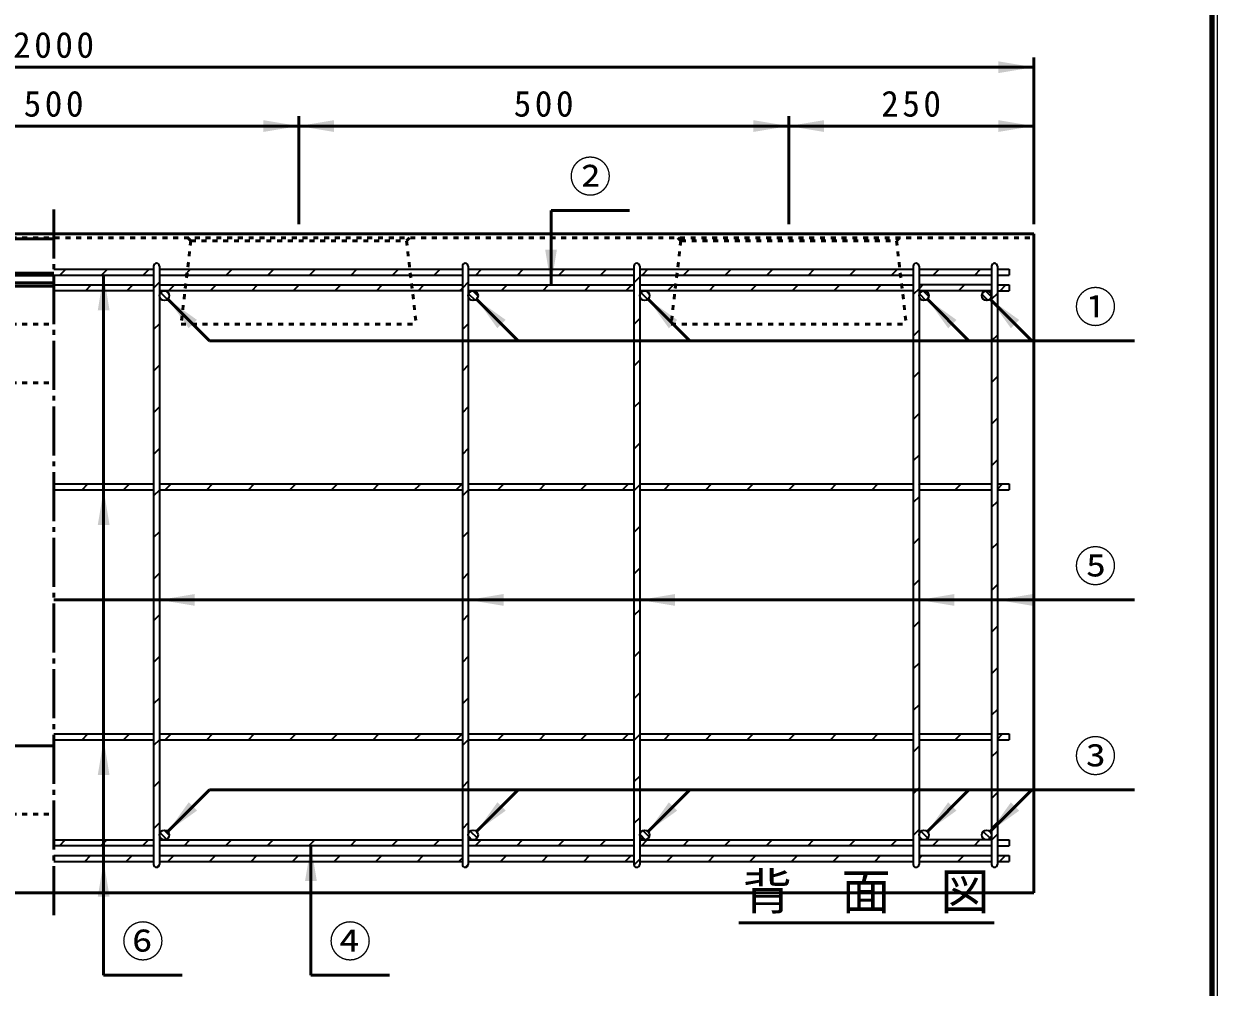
# Model space of a CAD drawing. Units: millimetres, scale not verified. Extents: x 100 to 4105, y 100 to 2870.
# Drawn here: x 2887 to 4105, y 791 to 1773 of the extents above; entities that cross this region are included whole.
import ezdxf
from ezdxf.enums import TextEntityAlignment as Align

# ---------------------------------------------------------------- set-up
doc = ezdxf.new("R2010")
doc.units = ezdxf.units.MM
doc.header["$LTSCALE"] = 5
doc.linetypes.add('USER1', pattern=[2.2, 1, -1.2])
doc.linetypes.add('USER3', pattern=[13.4, 10, -1.2, 1, -1.2])
doc.layers.add('V-nasSTD', color=7, linetype='Continuous', lineweight=50)
doc.styles.add('ＭＳ ゴシック', font='')
doc.styles.get('ＭＳ ゴシック').set_extended_font_data('MS Gothic')

msp = doc.modelspace()

# ---------------------------------------------------------------- hatches: boundary and pattern name
at = {"layer": 'V-nasSTD'}
for points in [[(3881.814, 1722.963), (3917.814, 1728.963), (3881.814, 1734.963)], [(3131.814, 1662.963), (3167.814, 1668.963), (3131.814, 1674.963)], [(3203.814, 1674.963), (3167.814, 1668.963), (3203.814, 1662.963)], [(3631.814, 1662.963), (3667.814, 1668.963), (3631.814, 1674.963)], [(3703.814, 1674.963), (3667.814, 1668.963), (3703.814, 1662.963)], [(3881.814, 1662.963), (3917.814, 1668.963), (3881.814, 1674.963)], [(3431.314, 1542.963), (3425.314, 1506.963), (3419.314, 1542.963)], [(2974.814, 1480.963), (2968.814, 1516.963), (2962.814, 1480.963)], [(3055.562, 1462.729), (3034.349, 1492.427), (3064.048, 1471.214)], [(3370.562, 1462.729), (3349.349, 1492.427), (3379.048, 1471.214)], [(3545.562, 1462.729), (3524.349, 1492.427), (3554.048, 1471.214)], [(3830.562, 1462.729), (3809.349, 1492.427), (3839.048, 1471.214)], [(3894.562, 1462.729), (3873.349, 1492.427), (3903.048, 1471.214)], [(2974.814, 1261.963), (2968.814, 1297.963), (2962.814, 1261.963)], [(3061.814, 1191.63), (3025.814, 1185.63), (3061.814, 1179.63)], [(3376.814, 1191.63), (3340.814, 1185.63), (3376.814, 1179.63)], [(3551.814, 1191.63), (3515.814, 1185.63), (3551.814, 1179.63)], [(3836.814, 1191.63), (3800.814, 1185.63), (3836.814, 1179.63)], [(3916.814, 1191.63), (3880.814, 1185.63), (3916.814, 1179.63)], [(2974.814, 1006.963), (2968.814, 1042.963), (2962.814, 1006.963)], [(3055.562, 979.197), (3034.349, 949.498), (3064.048, 970.712)], [(3370.562, 979.197), (3349.349, 949.498), (3379.048, 970.712)], [(3545.562, 979.197), (3524.349, 949.498), (3554.048, 970.712)], [(3830.562, 979.197), (3809.349, 949.498), (3839.048, 970.712)], [(3894.562, 979.197), (3873.349, 949.498), (3903.048, 970.712)], [(3186.314, 898.963), (3180.314, 934.963), (3174.314, 898.963)], [(2974.814, 882.963), (2968.814, 918.963), (2962.814, 882.963)]]:
    msp.add_hatch(color=256, dxfattribs=at).paths.add_polyline_path(points)

# ---------------------------------------------------------------- linework, layer by layer
at = {"layer": 'V-nasSTD', "lineweight": 100}
msp.add_line((4100, 105), (4100, 2865), dxfattribs=at)
at = {"layer": 'V-nasSTD'}
for p, q in [((3917.814, 1568.963), (3917.814, 1738.963)), ((1917.814, 1728.963), (3917.814, 1728.963)), ((2667.814, 1668.963), (3167.814, 1668.963)), ((3167.814, 1568.963), (3167.814, 1678.963)), ((3167.814, 1668.963), (3667.814, 1668.963)), ((3667.814, 1568.963), (3667.814, 1678.963)), ((3667.814, 1668.963), (3917.814, 1668.963)), ((3425.314, 1582.963), (3425.314, 1506.963)), ((3425.314, 1582.963), (3505.314, 1582.963)), ((1917.814, 1558.963), (3917.814, 1558.963)), ((3917.814, 1558.963), (3917.814, 886.963)), ((1917.814, 1553.963), (2917.814, 1553.963)), ((1917.814, 1518.978), (2917.814, 1518.978)), ((1917.814, 1516.963), (2917.814, 1516.963)), ((2968.814, 802.963), (2968.814, 1516.963)), ((1917.814, 1508.963), (2917.814, 1508.963)), ((1917.814, 1505.605), (2917.814, 1505.605)), ((3076.776, 1450.001), (3034.349, 1492.427)), ((3391.776, 1450.001), (3349.349, 1492.427)), ((3566.776, 1450.001), (3524.349, 1492.427)), ((3851.776, 1450.001), (3809.349, 1492.427)), ((3915.776, 1450.001), (3873.349, 1492.427)), ((4020.814, 1450.001), (3076.776, 1450.001)), ((4020.814, 1185.63), (2917.814, 1185.63)), ((2037.814, 1036.963), (2917.814, 1036.963)), ((3076.776, 991.925), (3034.349, 949.498)), ((4020.814, 991.925), (3076.776, 991.925)), ((3391.776, 991.925), (3349.349, 949.498)), ((3566.776, 991.925), (3524.349, 949.498)), ((3851.776, 991.925), (3809.349, 949.498)), ((3915.776, 991.925), (3873.349, 949.498)), ((3180.314, 802.963), (3180.314, 934.963)), ((1917.814, 886.963), (3917.814, 886.963)), ((3877.624, 856.426), (3616.817, 856.426)), ((2968.814, 802.963), (3048.814, 802.963)), ((3180.314, 802.963), (3260.314, 802.963))]:
    msp.add_line(p, q, dxfattribs=at)
at = {"layer": 'V-nasSTD', "linetype": 'USER3'}
msp.add_line((2917.814, 1583.963), (2917.814, 861.963), dxfattribs=at)
at = {"layer": 'V-nasSTD', "linetype": 'USER1'}
for p, q in [((1917.814, 1554.963), (3917.814, 1554.963)), ((3057.814, 1551.963), (3047.814, 1466.963)), ((3057.814, 1551.963), (3054.814, 1554.963)), ((3057.814, 1551.963), (3277.814, 1551.963)), ((3277.814, 1551.963), (3280.814, 1554.963)), ((3277.814, 1551.963), (3287.814, 1466.963)), ((3557.814, 1551.963), (3547.814, 1466.963)), ((3557.814, 1551.963), (3554.814, 1554.963)), ((3557.814, 1551.963), (3777.814, 1551.963)), ((3777.814, 1551.963), (3780.814, 1554.963)), ((3777.814, 1551.963), (3787.814, 1466.963)), ((1917.814, 1466.963), (2917.814, 1466.963)), ((3047.814, 1466.963), (3287.814, 1466.963)), ((3547.814, 1466.963), (3787.814, 1466.963)), ((1917.814, 1406.963), (2917.814, 1406.963)), ((1917.814, 966.963), (2917.814, 966.963))]:
    msp.add_line(p, q, dxfattribs=at)
at = {"layer": 'V-nasSTD', "lineweight": 35}
for p, q in [((2917.814, 1522.963), (3019.814, 1522.963)), ((2924.247, 1516.963), (2930.247, 1522.963)), ((2966.673, 1516.963), (2972.673, 1522.963)), ((3009.099, 1516.963), (3015.099, 1522.963)), ((3019.814, 1525.963), (3019.814, 915.963)), ((3025.814, 1525.963), (3025.814, 915.963)), ((3025.814, 1522.963), (3334.814, 1522.963)), ((3051.526, 1516.963), (3057.526, 1522.963)), ((3093.952, 1516.963), (3099.952, 1522.963)), ((3136.379, 1516.963), (3142.379, 1522.963)), ((3178.805, 1516.963), (3184.805, 1522.963)), ((3221.231, 1516.963), (3227.231, 1522.963)), ((3263.658, 1516.963), (3269.658, 1522.963)), ((3306.084, 1516.963), (3312.084, 1522.963)), ((3334.814, 1525.963), (3334.814, 915.963)), ((3340.814, 1525.963), (3340.814, 915.963)), ((3340.814, 1522.963), (3509.814, 1522.963)), ((3348.511, 1516.963), (3354.511, 1522.963)), ((3390.937, 1516.963), (3396.937, 1522.963)), ((3433.364, 1516.963), (3439.364, 1522.963)), ((3475.79, 1516.963), (3481.79, 1522.963)), ((3509.814, 1525.963), (3509.814, 915.963)), ((3515.814, 1525.963), (3515.814, 915.963)), ((3515.814, 1522.963), (3794.814, 1522.963)), ((3524.216, 1522.963), (3518.216, 1516.963)), ((3566.643, 1522.963), (3560.643, 1516.963)), ((3603.069, 1516.963), (3609.069, 1522.963)), ((3645.496, 1516.963), (3651.496, 1522.963)), ((3687.922, 1516.963), (3693.922, 1522.963)), ((3730.348, 1516.963), (3736.348, 1522.963)), ((3772.775, 1516.963), (3778.775, 1522.963)), ((3794.814, 1525.963), (3794.814, 915.963)), ((3800.814, 1525.963), (3800.814, 915.963)), ((3800.814, 1522.963), (3874.814, 1522.963)), ((3815.201, 1516.963), (3821.201, 1522.963)), ((3857.628, 1516.963), (3863.628, 1522.963)), ((3874.814, 1525.963), (3874.814, 915.963)), ((3880.814, 1525.963), (3880.814, 915.963)), ((3880.814, 1522.963), (3892.814, 1522.963)), ((3892.814, 1522.963), (3892.814, 1516.963)), ((2917.814, 1516.963), (3019.814, 1516.963)), ((3025.814, 1516.963), (3334.814, 1516.963)), ((3340.814, 1516.963), (3509.814, 1516.963)), ((3515.814, 1515.06), (3509.814, 1509.06)), ((3515.814, 1516.963), (3794.814, 1516.963)), ((3800.814, 1516.963), (3874.814, 1516.963)), ((3880.814, 1516.963), (3892.814, 1516.963)), ((2917.814, 1506.963), (3019.814, 1506.963)), ((3019.814, 1500.963), (2917.814, 1500.963)), ((2950.173, 1500.963), (2956.173, 1506.963)), ((2992.599, 1500.963), (2998.599, 1506.963)), ((3025.814, 1509.766), (3019.814, 1503.766)), ((3025.814, 1506.963), (3334.814, 1506.963)), ((3334.814, 1500.963), (3025.814, 1500.963)), ((3026.901, 1499.076), (3033.927, 1492.051)), ((3032.317, 1500.731), (3035.582, 1497.467)), ((3041.026, 1506.963), (3035.026, 1500.963)), ((3077.452, 1500.963), (3083.452, 1506.963)), ((3119.879, 1500.963), (3125.879, 1506.963)), ((3162.305, 1500.963), (3168.305, 1506.963)), ((3204.731, 1500.963), (3210.731, 1506.963)), ((3247.158, 1500.963), (3253.158, 1506.963)), ((3289.584, 1500.963), (3295.584, 1506.963)), ((3332.011, 1500.963), (3334.814, 1503.766)), ((3340.814, 1509.766), (3334.814, 1503.766)), ((3340.814, 1506.963), (3509.814, 1506.963)), ((3509.814, 1500.963), (3340.814, 1500.963)), ((3341.243, 1497.989), (3347.84, 1491.392)), ((3345.36, 1500.942), (3350.793, 1495.51)), ((3374.437, 1500.963), (3380.437, 1506.963)), ((3416.864, 1500.963), (3422.864, 1506.963)), ((3459.29, 1500.963), (3465.29, 1506.963)), ((3501.716, 1500.963), (3507.716, 1506.963)), ((3515.814, 1506.963), (3794.814, 1506.963)), ((3794.814, 1500.963), (3515.814, 1500.963)), ((3516.915, 1499.093), (3523.944, 1492.064)), ((3522.363, 1500.717), (3525.568, 1497.512)), ((3544.143, 1500.963), (3550.143, 1506.963)), ((3586.569, 1500.963), (3592.569, 1506.963)), ((3628.996, 1500.963), (3634.996, 1506.963)), ((3671.422, 1500.963), (3677.422, 1506.963)), ((3713.848, 1500.963), (3719.848, 1506.963)), ((3756.275, 1500.963), (3762.275, 1506.963)), ((3800.814, 1503.075), (3794.814, 1497.075)), ((3874.814, 1506.963), (3800.814, 1506.963)), ((3804.701, 1506.963), (3800.814, 1503.075)), ((3874.814, 1500.963), (3800.814, 1500.963)), ((3801.132, 1497.719), (3807.57, 1491.281)), ((3805.022, 1500.9), (3810.751, 1495.172)), ((3841.128, 1500.963), (3847.128, 1506.963)), ((3868.72, 1500.842), (3874.693, 1494.869)), ((3880.814, 1498.223), (3874.814, 1492.223)), ((3880.814, 1506.963), (3892.814, 1506.963)), ((3880.814, 1500.963), (3892.814, 1500.963)), ((3883.554, 1500.963), (3889.554, 1506.963)), ((3892.814, 1506.963), (3892.814, 1500.963)), ((3865.04, 1497.451), (3871.301, 1491.189)), ((3025.814, 1467.339), (3019.814, 1461.339)), ((3340.814, 1467.339), (3334.814, 1461.339)), ((3515.814, 1472.634), (3509.814, 1466.634)), ((3800.814, 1460.649), (3794.814, 1454.649)), ((3880.814, 1455.796), (3874.814, 1449.796)), ((3025.814, 1424.913), (3019.814, 1418.913)), ((3340.814, 1424.913), (3334.814, 1418.913)), ((3515.814, 1430.207), (3509.814, 1424.207)), ((3800.814, 1418.223), (3794.814, 1412.223)), ((3880.814, 1413.37), (3874.814, 1407.37)), ((3025.814, 1382.487), (3019.814, 1376.487)), ((3340.814, 1382.487), (3334.814, 1376.487)), ((3515.814, 1387.781), (3509.814, 1381.781)), ((3800.814, 1375.796), (3794.814, 1369.796)), ((3880.814, 1370.943), (3874.814, 1364.943)), ((3025.814, 1340.06), (3019.814, 1334.06)), ((3340.814, 1340.06), (3334.814, 1334.06)), ((3515.814, 1345.355), (3509.814, 1339.355)), ((3800.814, 1333.37), (3794.814, 1327.37)), ((3880.814, 1328.517), (3874.814, 1322.517)), ((2917.814, 1303.963), (3019.814, 1303.963)), ((2946.731, 1297.963), (2952.731, 1303.963)), ((2989.158, 1297.963), (2995.158, 1303.963)), ((3025.814, 1303.963), (3334.814, 1303.963)), ((3037.584, 1303.963), (3031.584, 1297.963)), ((3074.011, 1297.963), (3080.011, 1303.963)), ((3116.437, 1297.963), (3122.437, 1303.963)), ((3158.864, 1297.963), (3164.864, 1303.963)), ((3201.29, 1297.963), (3207.29, 1303.963)), ((3243.716, 1297.963), (3249.716, 1303.963)), ((3292.143, 1303.963), (3290.926, 1302.746)), ((3328.569, 1297.963), (3334.569, 1303.963)), ((3340.814, 1303.963), (3509.814, 1303.963)), ((3370.996, 1297.963), (3376.996, 1303.963)), ((3413.422, 1297.963), (3419.422, 1303.963)), ((3455.848, 1297.963), (3461.848, 1303.963)), ((3498.275, 1297.963), (3504.275, 1303.963)), ((3515.814, 1302.928), (3509.814, 1296.928)), ((3515.814, 1303.963), (3794.814, 1303.963)), ((3546.701, 1303.963), (3540.701, 1297.963)), ((3583.128, 1297.963), (3589.128, 1303.963)), ((3625.554, 1297.963), (3631.554, 1303.963)), ((3667.98, 1297.963), (3673.98, 1303.963)), ((3710.407, 1297.963), (3716.407, 1303.963)), ((3752.833, 1297.963), (3758.833, 1303.963)), ((3800.814, 1303.963), (3874.814, 1303.963)), ((3800.814, 1303.517), (3801.26, 1303.963)), ((3837.686, 1297.963), (3843.686, 1303.963)), ((3880.814, 1303.963), (3892.814, 1303.963)), ((3880.814, 1298.664), (3886.112, 1303.963)), ((3892.814, 1303.963), (3892.814, 1297.963)), ((2917.814, 1297.963), (3019.814, 1297.963)), ((3025.814, 1297.634), (3019.814, 1291.634)), ((3025.814, 1297.963), (3334.814, 1297.963)), ((3286.143, 1297.963), (3290.926, 1302.746)), ((3340.814, 1297.634), (3334.814, 1291.634)), ((3340.814, 1297.963), (3509.814, 1297.963)), ((3515.814, 1297.963), (3794.814, 1297.963)), ((3800.814, 1290.943), (3794.814, 1284.943)), ((3800.814, 1297.963), (3874.814, 1297.963)), ((3880.814, 1297.963), (3892.814, 1297.963)), ((3874.814, 1280.09), (3880.814, 1286.09)), ((3025.814, 1255.207), (3019.814, 1249.207)), ((3340.814, 1255.207), (3334.814, 1249.207)), ((3515.814, 1260.502), (3509.814, 1254.502)), ((3800.814, 1248.517), (3794.814, 1242.517)), ((3880.814, 1243.664), (3874.814, 1237.664)), ((3515.814, 1218.075), (3509.814, 1212.075)), ((3025.814, 1212.781), (3019.814, 1206.781)), ((3340.814, 1212.781), (3334.814, 1206.781)), ((3800.814, 1206.09), (3794.814, 1200.09)), ((3874.814, 1195.238), (3880.814, 1201.238)), ((3025.814, 1170.355), (3019.814, 1164.355)), ((3340.814, 1170.355), (3334.814, 1164.355)), ((3515.814, 1175.649), (3509.814, 1169.649)), ((3800.814, 1163.664), (3794.814, 1157.664)), ((3880.814, 1158.811), (3874.814, 1152.811)), ((3515.814, 1133.223), (3509.814, 1127.223)), ((3025.814, 1127.928), (3019.814, 1121.928)), ((3340.814, 1127.928), (3334.814, 1121.928)), ((3800.814, 1121.238), (3794.814, 1115.238)), ((3874.814, 1110.385), (3880.814, 1116.385)), ((3025.814, 1085.502), (3019.814, 1079.502)), ((3340.814, 1085.502), (3334.814, 1079.502)), ((3515.814, 1090.796), (3509.814, 1084.796)), ((3800.814, 1078.811), (3794.814, 1072.811)), ((3880.814, 1073.958), (3874.814, 1067.958)), ((2917.814, 1048.963), (3019.814, 1048.963)), ((2946.731, 1042.963), (2952.731, 1048.963)), ((2989.158, 1042.963), (2995.158, 1048.963)), ((3025.814, 1048.963), (3334.814, 1048.963)), ((3037.584, 1048.963), (3031.584, 1042.963)), ((3074.011, 1042.963), (3080.011, 1048.963)), ((3116.437, 1042.963), (3122.437, 1048.963)), ((3158.864, 1042.963), (3164.864, 1048.963)), ((3201.29, 1042.963), (3207.29, 1048.963)), ((3243.716, 1042.963), (3249.716, 1048.963)), ((3286.143, 1042.963), (3290.926, 1047.746)), ((3292.143, 1048.963), (3290.926, 1047.746)), ((3328.569, 1042.963), (3334.569, 1048.963)), ((3340.814, 1048.963), (3509.814, 1048.963)), ((3370.996, 1042.963), (3376.996, 1048.963)), ((3413.422, 1042.963), (3419.422, 1048.963)), ((3455.848, 1042.963), (3461.848, 1048.963)), ((3498.275, 1042.963), (3504.275, 1048.963)), ((3515.814, 1048.37), (3509.814, 1042.37)), ((3515.814, 1048.963), (3794.814, 1048.963)), ((3546.701, 1048.963), (3540.701, 1042.963)), ((3583.128, 1042.963), (3589.128, 1048.963)), ((3625.554, 1042.963), (3631.554, 1048.963)), ((3667.98, 1042.963), (3673.98, 1048.963)), ((3710.407, 1042.963), (3716.407, 1048.963)), ((3752.833, 1042.963), (3758.833, 1048.963)), ((3800.814, 1048.963), (3874.814, 1048.963)), ((3800.814, 1048.517), (3801.26, 1048.963)), ((3837.686, 1042.963), (3843.686, 1048.963)), ((3880.814, 1048.963), (3892.814, 1048.963)), ((3880.814, 1043.664), (3886.112, 1048.963)), ((3892.814, 1048.963), (3892.814, 1042.963)), ((2917.814, 1042.963), (3019.814, 1042.963)), ((3025.814, 1043.075), (3019.814, 1037.075)), ((3025.814, 1042.963), (3334.814, 1042.963)), ((3340.814, 1043.075), (3334.814, 1037.075)), ((3340.814, 1042.963), (3509.814, 1042.963)), ((3515.814, 1042.963), (3794.814, 1042.963)), ((3800.814, 1036.385), (3794.814, 1030.385)), ((3800.814, 1042.963), (3874.814, 1042.963)), ((3880.814, 1042.963), (3892.814, 1042.963)), ((3874.814, 1025.532), (3880.814, 1031.532)), ((3025.814, 1000.649), (3019.814, 994.649)), ((3340.814, 1000.649), (3334.814, 994.649)), ((3515.814, 1005.943), (3509.814, 999.943)), ((3800.814, 993.958), (3794.814, 987.958)), ((3880.814, 989.106), (3874.814, 983.106)), ((3515.814, 963.517), (3509.814, 957.517)), ((3025.814, 958.223), (3019.814, 952.223)), ((3030.662, 950.961), (3035.811, 945.811)), ((3340.814, 958.223), (3334.814, 952.223)), ((3342.798, 949.951), (3349.802, 942.947)), ((3518.931, 950.595), (3525.446, 944.08)), ((3800.814, 951.532), (3794.814, 945.532)), ((3802.587, 949.782), (3809.633, 942.736)), ((3874.814, 952.811), (3880.814, 958.811)), ((2917.814, 940.963), (3019.814, 940.963)), ((2923.584, 934.963), (2929.584, 940.963)), ((2966.011, 934.963), (2972.011, 940.963)), ((3008.437, 934.963), (3014.437, 940.963)), ((3025.814, 940.963), (3334.814, 940.963)), ((3026.345, 948.206), (3033.057, 941.494)), ((3050.864, 934.963), (3056.864, 940.963)), ((3093.29, 934.963), (3099.29, 940.963)), ((3135.716, 934.963), (3141.716, 940.963)), ((3178.143, 934.963), (3184.143, 940.963)), ((3220.569, 934.963), (3226.569, 940.963)), ((3262.996, 934.963), (3268.996, 940.963)), ((3305.422, 934.963), (3311.422, 940.963)), ((3340.814, 940.963), (3509.814, 940.963)), ((3340.975, 944.703), (3344.554, 941.124)), ((3347.848, 934.963), (3353.848, 940.963)), ((3390.275, 934.963), (3396.275, 940.963)), ((3432.701, 934.963), (3438.701, 940.963)), ((3475.128, 934.963), (3481.128, 940.963)), ((3515.814, 940.963), (3794.814, 940.963)), ((3515.854, 946.601), (3521.451, 941.004)), ((3517.554, 934.963), (3523.554, 940.963)), ((3559.98, 934.963), (3565.98, 940.963)), ((3602.407, 934.963), (3608.407, 940.963)), ((3644.833, 934.963), (3650.833, 940.963)), ((3687.26, 934.963), (3693.26, 940.963)), ((3729.686, 934.963), (3735.686, 940.963)), ((3772.112, 934.963), (3778.112, 940.963)), ((3874.814, 940.963), (3800.814, 940.963)), ((3801.158, 944.14), (3803.991, 941.307)), ((3814.539, 934.963), (3820.539, 940.963)), ((3856.965, 934.963), (3862.965, 940.963)), ((3865.496, 943.441), (3867.292, 941.645)), ((3866.396, 949.612), (3873.463, 942.545)), ((3874.814, 940.679), (3880.814, 946.679)), ((3880.814, 940.963), (3892.814, 940.963)), ((3892.814, 940.963), (3892.814, 934.963)), ((3019.814, 934.963), (2917.814, 934.963)), ((3334.814, 934.963), (3025.814, 934.963)), ((3509.814, 934.963), (3340.814, 934.963)), ((3794.814, 934.963), (3515.814, 934.963)), ((3874.814, 934.963), (3800.814, 934.963)), ((3880.814, 934.963), (3892.814, 934.963)), ((2917.814, 924.963), (3019.814, 924.963)), ((2917.814, 918.963), (3019.814, 918.963)), ((2949.511, 918.963), (2955.511, 924.963)), ((2991.937, 918.963), (2997.937, 924.963)), ((3025.814, 915.796), (3022.985, 912.968)), ((3025.814, 924.963), (3334.814, 924.963)), ((3025.814, 918.963), (3334.814, 918.963)), ((3040.364, 924.963), (3034.364, 918.963)), ((3076.79, 918.963), (3082.79, 924.963)), ((3119.216, 918.963), (3125.216, 924.963)), ((3161.643, 918.963), (3167.643, 924.963)), ((3204.069, 918.963), (3210.069, 924.963)), ((3246.496, 918.963), (3252.496, 924.963)), ((3288.922, 918.963), (3294.922, 924.963)), ((3331.348, 918.963), (3334.814, 922.428)), ((3340.814, 915.796), (3337.985, 912.968)), ((3340.814, 924.963), (3509.814, 924.963)), ((3340.814, 918.963), (3509.814, 918.963)), ((3379.775, 924.963), (3373.775, 918.963)), ((3422.201, 924.963), (3416.201, 918.963)), ((3458.628, 918.963), (3464.628, 924.963)), ((3501.054, 918.963), (3507.054, 924.963)), ((3515.814, 921.09), (3509.814, 915.09)), ((3515.814, 924.963), (3794.814, 924.963)), ((3515.814, 918.963), (3794.814, 918.963)), ((3543.48, 918.963), (3549.48, 924.963)), ((3585.907, 918.963), (3591.907, 924.963)), ((3628.333, 918.963), (3634.333, 924.963)), ((3670.76, 918.963), (3676.76, 924.963)), ((3713.186, 918.963), (3719.186, 924.963)), ((3755.612, 918.963), (3761.612, 924.963)), ((3800.814, 924.963), (3874.814, 924.963)), ((3800.814, 921.738), (3804.039, 924.963)), ((3800.814, 918.963), (3874.814, 918.963)), ((3840.465, 918.963), (3846.465, 924.963)), ((3880.814, 924.963), (3892.814, 924.963)), ((3880.814, 918.963), (3892.814, 918.963)), ((3882.892, 918.963), (3888.892, 924.963)), ((3892.814, 924.963), (3892.814, 918.963))]:
    msp.add_line(p, q, dxfattribs=at)
at = {"layer": 'V-nasSTD', "lineweight": 13}
msp.add_lwpolyline([(100, 100), (100, 2870), (4105, 2870), (4105, 100)], close=True, dxfattribs=at)
at = {"layer": 'V-nasSTD', "lineweight": 35}
for centre in [(3030.814, 1495.963), (3345.814, 1495.963), (3520.814, 1495.963), (3805.814, 1495.963), (3869.814, 1495.963), (3030.814, 945.963), (3345.814, 945.963), (3520.814, 945.963), (3805.814, 945.963), (3869.814, 945.963)]:
    msp.add_circle(centre, 5, dxfattribs=at)
for centre, start, end in [((3022.814, 1525.963), 0, 180), ((3337.814, 1525.963), 0, 180), ((3512.814, 1525.963), 0, 180), ((3797.814, 1525.963), 0, 180), ((3877.814, 1525.963), 0, 180), ((3022.814, 915.963), 180, 0), ((3337.814, 915.963), 180, 0), ((3512.814, 915.963), 180, 0), ((3797.814, 915.963), 180, 0), ((3877.814, 915.963), 180, 0)]:
    msp.add_arc(centre, 3, start, end, dxfattribs=at)

# ---------------------------------------------------------------- texts
at = {"layer": 'V-nasSTD', "style": 'ＭＳ ゴシック'}
for s, height, p in [('②', 31.67, (3443.714, 1633.163)), ('①', 31.67, (3959.214, 1500.201)), ('⑤', 31.67, (3959.214, 1235.83)), ('③', 31.67, (3959.214, 1042.125)), ('背\u3000面\u3000図', 36.95, (3620.817, 906.826)), ('⑥', 31.67, (2987.214, 853.163)), ('④', 31.67, (3198.714, 853.163))]:
    msp.add_text(s, height=height, dxfattribs=at).set_placement(p, align=Align.TOP_LEFT)
at = {"layer": 'V-nasSTD', "char_height": 26.39, "attachment_point": 1, "style": 'ＭＳ ゴシック'}
for s, insert in [('\\T1.2;2000', (2876.414, 1764.963)), ('\\T1.2;250', (3762.214, 1704.963)), ('\\T1.2;500', (2887.214, 1704.963)), ('\\T1.2;500', (3387.214, 1704.963))]:
    msp.add_mtext(s, dxfattribs=dict(at, insert=insert))

doc.saveas('drawing.dxf')
